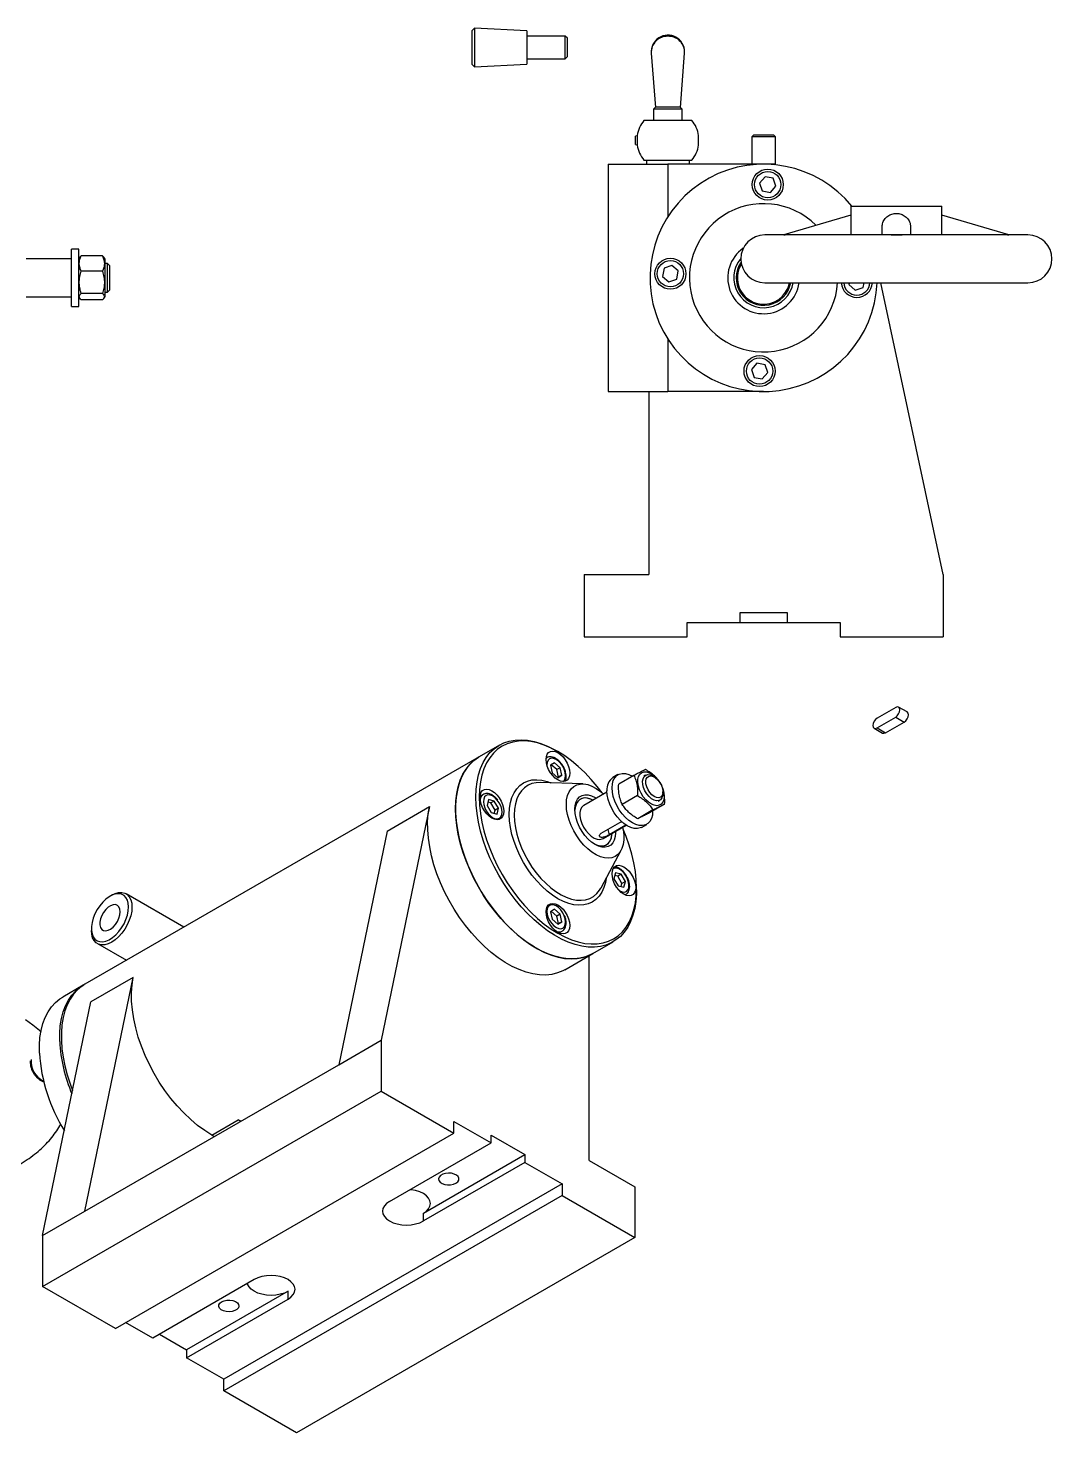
# Model space of a CAD drawing. Header units: millimetres. Extents: x 0 to 1189, y 0 to 841.
# Drawn here: x 615.9 to 829.8, y 183.9 to 477.4 of the extents above; entities that cross this region are included whole.
import ezdxf

# ---------------------------------------------------------------- set-up
doc = ezdxf.new("R2010")
doc.units = ezdxf.units.MM

msp = doc.modelspace()

# ---------------------------------------------------------------- linework, layer by layer
at = {"color": 7, "linetype": 'Continuous', "lineweight": 25}
for p, q in [((709.14, 477.44), (708.67, 476.97)), ((708.67, 469.83), (708.67, 476.97)), ((720.09, 476.9), (709.14, 477.44)), ((709.14, 477.44), (709.14, 469.35)), ((720.09, 476.9), (720.09, 469.9)), ((728.12, 475.78), (720.09, 475.78)), ((728.59, 475.31), (728.12, 475.78)), ((728.12, 473.4), (728.12, 475.78)), ((728.12, 471.02), (728.12, 473.4)), ((728.59, 473.4), (728.59, 475.31)), ((728.59, 471.49), (728.59, 473.4)), ((708.67, 469.83), (709.14, 469.35)), ((709.14, 469.35), (720.09, 469.9)), ((720.09, 471.02), (728.12, 471.02)), ((728.12, 471.02), (728.59, 471.49)), ((746.08, 472.2), (746.95, 460.88)), ((752.19, 460.88), (753.06, 472.2)), ((747.07, 461), (746.57, 460.5)), ((747.07, 461), (749.57, 461)), ((749.57, 461), (752.07, 461)), ((752.57, 460.5), (752.07, 461)), ((754.57, 458.16), (744.57, 458.16)), ((746.57, 460.5), (746.57, 458.16)), ((749.57, 460.5), (746.57, 460.5)), ((752.57, 460.5), (749.57, 460.5)), ((752.57, 458.16), (752.57, 460.5)), ((767.48, 455.1), (767.07, 454.69)), ((771.67, 455.1), (767.48, 455.1)), ((772.07, 454.69), (771.67, 455.1)), ((743.15, 454.96), (742.8, 454.87)), ((742.8, 453.14), (742.8, 454.87)), ((742.8, 453.14), (743.15, 453.04)), ((743.15, 455), (743.15, 453)), ((755.99, 454), (755.99, 455)), ((755.99, 453), (755.99, 454)), ((767.07, 454.69), (767.07, 449.1)), ((772.07, 454.69), (767.07, 454.69)), ((772.07, 449.1), (772.07, 454.69)), ((744.57, 449.85), (749.57, 449.85)), ((745.07, 449.85), (745.07, 449)), ((749.57, 449.85), (754.57, 449.85)), ((754.07, 449), (754.07, 449.85)), ((737.07, 449), (737.07, 401.5)), ((737.07, 449), (749.57, 449)), ((749.57, 449), (749.57, 438.06)), ((769.57, 449), (749.57, 449)), ((767.07, 449.1), (767.17, 449)), ((767.07, 449.1), (771.24, 449.1)), ((769.86, 446.39), (768.71, 445.07)), ((771.57, 446.06), (769.86, 446.39)), ((771.24, 449.1), (772.07, 449.1)), ((771.86, 448.89), (772.07, 449.1)), ((768.71, 445.07), (769.28, 443.41)), ((769.28, 443.41), (771, 443.08)), ((771, 443.08), (772.14, 444.4)), ((772.14, 444.4), (771.57, 446.06)), ((787.8, 438.38), (773.79, 434.26)), ((787.8, 440.22), (787.8, 434.22)), ((787.8, 440.22), (806.8, 440.22)), ((806.8, 434.22), (806.8, 440.22)), ((820.82, 434.26), (806.8, 438.38)), ((794.3, 435.75), (794.3, 434.22)), ((800.3, 434.22), (800.3, 435.75)), ((797.41, 434.22), (769.8, 434.22)), ((824.8, 434.22), (797.41, 434.22)), ((624.95, 429.25), (615.45, 429.25)), ((626.45, 431.25), (624.95, 431.25)), ((624.95, 425.25), (624.95, 431.25)), ((626.45, 425.25), (626.45, 431.25)), ((626.69, 429.55), (626.45, 429.14)), ((626.95, 429.88), (626.68, 429.55)), ((631.45, 429.88), (626.95, 429.88)), ((631.71, 429.55), (631.45, 429.88)), ((631.95, 429.14), (631.71, 429.55)), ((631.95, 421.37), (631.95, 429.14)), ((631.45, 426.63), (626.95, 426.63)), ((632.47, 428.25), (631.95, 428.25)), ((632.95, 427.78), (632.47, 428.25)), ((632.47, 422.25), (632.47, 428.25)), ((632.95, 422.73), (632.95, 427.78)), ((748.77, 427.25), (748.44, 425.54)), ((750.42, 427.83), (748.77, 427.25)), ((751.74, 426.68), (750.42, 427.83)), ((751.41, 424.96), (751.74, 426.68)), ((624.95, 419.25), (624.95, 425.25)), ((626.45, 419.25), (626.45, 425.25)), ((748.44, 425.54), (749.76, 424.39)), ((749.76, 424.39), (751.41, 424.96)), ((769.8, 424.22), (824.8, 424.22)), ((787.48, 424.22), (787.4, 423.83)), ((787.4, 423.83), (788.72, 422.68)), ((788.72, 422.68), (790.37, 423.25)), ((790.37, 423.25), (790.56, 424.22)), ((807.07, 363.25), (794.07, 424.22)), ((615.45, 421.25), (624.95, 421.25)), ((626.45, 421.37), (626.69, 420.95)), ((631.45, 422), (626.95, 422)), ((631.45, 420.63), (626.95, 420.63)), ((631.71, 420.95), (631.95, 421.37)), ((631.95, 422.25), (632.47, 422.25)), ((632.47, 422.25), (632.95, 422.73)), ((624.95, 419.25), (626.45, 419.25)), ((749.57, 412.44), (749.57, 401.5)), ((768.15, 407.43), (767, 406.1)), ((767, 406.1), (767.57, 404.45)), ((769.86, 407.09), (768.15, 407.43)), ((769.29, 404.12), (770.43, 405.44)), ((770.43, 405.44), (769.86, 407.09)), ((767.57, 404.45), (769.29, 404.12)), ((737.07, 401.5), (749.57, 401.5)), ((745.57, 401.5), (745.57, 363.25)), ((769.57, 401.5), (749.57, 401.5)), ((732.07, 363.25), (732.07, 350.25)), ((732.07, 363.25), (745.57, 363.25)), ((807.07, 363.25), (807.07, 350.25)), ((774.57, 355.25), (764.57, 355.25)), ((764.57, 355.25), (764.57, 353.25)), ((774.57, 353.25), (774.57, 355.25)), ((753.57, 353.25), (764.57, 353.25)), ((753.57, 350.25), (753.57, 353.25)), ((764.57, 353.25), (774.57, 353.25)), ((774.57, 353.25), (785.57, 353.25)), ((785.57, 353.25), (785.57, 350.25)), ((732.07, 350.25), (753.57, 350.25)), ((785.57, 350.25), (807.07, 350.25)), ((797.16, 335.48), (793.27, 333.24)), ((799.55, 334.52), (797.78, 335.54)), ((793.27, 331.2), (797.16, 333.44)), ((795.03, 330.17), (798.92, 332.42)), ((797.16, 333.44), (798.92, 332.42)), ((792.64, 331.13), (794.41, 330.11)), ((793.27, 331.2), (795.03, 330.17)), ((714.35, 327.61), (710.11, 325.16)), ((726.58, 326.23), (726.23, 326.43)), ((710.11, 325.16), (627.73, 277.6)), ((724.25, 324.96), (724.12, 324.88)), ((724.12, 324.87), (724.21, 324.93)), ((724.21, 324.93), (724.25, 324.96)), ((725.89, 323.92), (725.03, 323.39)), ((725.03, 323.39), (725.37, 321.82)), ((726.38, 322.47), (725.2, 323.49)), ((727.09, 322.88), (725.89, 323.92)), ((725.37, 321.82), (726.57, 320.78)), ((727.09, 322.88), (726.38, 322.47)), ((726.72, 320.9), (726.38, 322.47)), ((726.55, 320.8), (726.72, 320.9)), ((726.57, 320.78), (727.43, 321.31)), ((727.43, 321.31), (726.72, 320.9)), ((727.43, 321.31), (727.09, 322.88)), ((728.11, 320.06), (728.25, 320.4)), ((739.14, 321.42), (738.08, 320.81)), ((742.46, 321.25), (739.28, 319.41)), ((744.9, 321.28), (744.53, 321.07)), ((746.73, 320.94), (746.4, 321.13)), ((710.99, 317.3), (710.33, 316.92)), ((731.79, 319.49), (722.92, 319.78)), ((736.84, 317.78), (732.01, 314.99)), ((748.52, 317.46), (748.52, 317.85)), ((699.73, 314.75), (689.64, 265.9)), ((690.89, 309.64), (699.73, 314.75)), ((712.08, 316.2), (711.78, 314.98)), ((711.78, 314.98), (712.67, 313.48)), ((712.56, 315.5), (711.94, 315.65)), ((713.27, 315.91), (712.08, 316.2)), ((713.27, 315.91), (712.56, 315.5)), ((713.45, 313.99), (712.56, 315.5)), ((714.16, 314.4), (713.27, 315.91)), ((714.16, 314.4), (713.45, 313.99)), ((713.86, 313.19), (714.16, 314.4)), ((743.22, 317.03), (740.04, 315.19)), ((748.89, 315.28), (745.71, 313.45)), ((747.53, 315.87), (747.9, 316.08)), ((712.67, 313.48), (713.86, 313.19)), ((713.29, 313.33), (713.45, 313.99)), ((735.62, 309.17), (739.51, 311.41)), ((746.44, 314.05), (743.25, 312.21)), ((690.89, 309.64), (680.8, 260.8)), ((736.01, 308.06), (740.84, 310.86)), ((737.02, 309.97), (737.3, 308.86)), ((740.8, 310.88), (737.3, 308.86)), ((744.08, 310.41), (745.14, 311.03)), ((735.6, 297.8), (739.79, 305.63)), ((738.6, 300.89), (738.3, 299.68)), ((738.3, 299.68), (739.19, 298.17)), ((739.08, 300.19), (738.46, 300.34)), ((739.78, 300.6), (738.6, 300.89)), ((739.78, 300.6), (739.08, 300.19)), ((739.97, 298.69), (739.08, 300.19)), ((740.68, 299.09), (739.78, 300.6)), ((735.55, 297.71), (735.6, 297.8)), ((739.19, 298.17), (740.38, 297.88)), ((739.8, 298.02), (739.97, 298.69)), ((740.68, 299.09), (739.97, 298.69)), ((740.38, 297.88), (740.68, 299.09)), ((743.02, 297.34), (743.02, 297.75)), ((633.35, 296.22), (632.99, 296.01)), ((648.42, 289.54), (636.35, 296.51)), ((740.77, 296.37), (740.62, 296.3)), ((740.63, 296.29), (740.76, 296.37)), ((725.89, 293.3), (725.03, 292.77)), ((725.03, 292.77), (725.37, 291.19)), ((726.38, 291.85), (725.2, 292.87)), ((725.37, 291.19), (726.57, 290.16)), ((727.09, 292.26), (725.89, 293.3)), ((727.09, 292.26), (726.38, 291.85)), ((726.72, 290.28), (726.38, 291.85)), ((726.57, 290.16), (727.43, 290.69)), ((727.43, 290.69), (726.72, 290.28)), ((727.43, 290.69), (727.09, 292.26)), ((629.1, 289.28), (629.1, 288.87)), ((726.55, 290.18), (726.72, 290.28)), ((726.84, 288.33), (727.5, 288.71)), ((727.54, 288.74), (727.5, 288.71)), ((630.35, 286.12), (636.42, 282.62)), ((733.86, 284.02), (738.1, 286.47)), ((728.03, 280.65), (733.86, 284.02)), ((733.12, 240.8), (733.12, 283.6)), ((627.76, 230.19), (637.86, 279.03)), ((637.86, 279.03), (629.02, 273.93)), ((627.38, 277.4), (623.14, 274.95)), ((618.92, 225.08), (629.02, 273.93)), ((680.8, 260.8), (689.64, 265.9)), ((689.64, 265.9), (689.64, 255.29)), ((627.76, 230.19), (680.8, 260.8)), ((618.92, 214.47), (689.64, 255.29)), ((689.64, 255.29), (704.84, 246.51)), ((654.28, 246.11), (659.76, 249.27)), ((660.3, 248.97), (659.76, 249.27)), ((659.76, 249.27), (660.29, 248.97)), ((704.84, 248.96), (712.62, 244.47)), ((704.84, 246.51), (704.84, 248.96)), ((634.13, 205.69), (704.84, 246.51)), ((654.28, 246.11), (654.81, 245.8)), ((691.4, 232.23), (712.62, 244.47)), ((712.62, 246.1), (719.69, 242.02)), ((712.62, 244.47), (712.62, 246.1)), ((698.47, 229.78), (719.69, 242.02)), ((719.69, 242.02), (719.69, 240.39)), ((733.12, 240.8), (742.67, 235.29)), ((719.69, 240.39), (698.47, 228.14)), ((719.69, 240.39), (727.47, 235.9)), ((727.47, 235.9), (656.75, 195.08)), ((727.47, 235.9), (727.47, 233.45)), ((742.67, 235.29), (742.67, 224.67)), ((727.47, 233.45), (656.75, 192.63)), ((727.47, 233.45), (742.67, 224.67)), ((618.92, 225.08), (627.76, 230.19)), ((698.47, 228.14), (698.47, 229.78)), ((618.92, 225.08), (618.92, 214.47)), ((742.67, 224.67), (671.96, 183.85)), ((634.13, 205.69), (618.92, 214.47)), ((663.12, 215.9), (641.91, 203.65)), ((670.19, 213.45), (648.98, 201.2)), ((648.98, 199.57), (670.19, 211.82)), ((670.19, 211.82), (670.19, 213.45)), ((641.91, 203.65), (636.25, 206.92)), ((643.32, 204.47), (648.98, 201.2)), ((648.98, 201.2), (648.98, 199.57)), ((656.75, 195.08), (648.98, 199.57)), ((656.75, 192.63), (656.75, 195.08)), ((671.96, 183.85), (656.75, 192.63))]:
    msp.add_line(p, q, dxfattribs=at)
at = {"color": 7, "linetype": 'Continuous', "lineweight": 25, "flags": 128}
for points in [[(797.16, 333.44), (797.49, 333.71), (797.78, 334.1), (797.97, 334.54), (798.04, 334.97), (797.97, 335.32), (797.78, 335.54), (797.49, 335.6), (797.16, 335.48)], [(793.27, 333.24), (792.93, 332.96), (792.64, 332.58), (792.45, 332.13), (792.38, 331.71), (792.45, 331.35), (792.64, 331.13), (792.93, 331.08), (793.27, 331.2)], [(798.92, 332.42), (799.26, 332.69), (799.55, 333.08), (799.74, 333.52), (799.81, 333.95), (799.74, 334.3), (799.55, 334.52), (799.55, 334.52)], [(794.41, 330.11), (794.7, 330.06), (795.03, 330.17)], [(709.43, 316.73), (709.5, 318.36), (709.68, 319.91), (709.99, 321.36), (710.42, 322.71), (710.97, 323.94), (711.62, 325.04), (712.39, 326.02), (713.26, 326.85), (714.23, 327.53), (715.28, 328.06), (716.42, 328.44), (717.62, 328.66), (718.9, 328.72), (720.22, 328.62), (721.59, 328.35), (723, 327.93), (724.42, 327.36), (725.87, 326.64), (726.23, 326.43)], [(735.8, 317.64), (734.8, 318.94), (733.53, 320.44), (732.2, 321.84), (730.84, 323.12), (729.44, 324.29), (728.01, 325.33), (726.58, 326.23), (725.15, 326.98), (723.73, 327.59), (722.33, 328.04), (720.96, 328.33), (719.63, 328.46), (718.36, 328.43), (717.15, 328.24), (716.01, 327.89), (714.96, 327.38), (713.99, 326.72), (713.11, 325.91), (712.34, 324.95), (711.68, 323.87), (711.13, 322.65), (710.7, 321.32), (710.39, 319.89), (710.2, 318.35), (710.14, 316.73)], [(724.11, 324.59), (724.17, 325.19), (724.35, 325.69), (724.65, 326.06), (725.04, 326.29), (725.51, 326.36), (726.03, 326.27), (726.58, 326.02), (727.13, 325.63), (727.66, 325.12), (728.12, 324.51), (728.52, 323.83), (728.81, 323.12), (728.99, 322.41), (729.06, 321.74), (728.99, 321.14), (728.81, 320.64), (728.52, 320.27), (728.12, 320.04), (727.66, 319.97), (727.13, 320.06), (726.58, 320.31), (726.03, 320.7), (725.51, 321.21), (725.04, 321.82), (724.65, 322.5), (724.35, 323.21), (724.17, 323.92), (724.11, 324.59)], [(705.19, 314.28), (705.25, 315.92), (705.44, 317.46), (705.75, 318.91), (706.18, 320.26), (706.72, 321.49), (707.38, 322.6), (708.15, 323.57), (709.02, 324.4), (709.98, 325.08), (710.11, 325.16)], [(710.11, 325.16), (709.49, 324.76), (708.57, 324), (707.75, 323.1), (707.04, 322.06), (706.44, 320.89), (705.95, 319.6), (705.58, 318.2), (705.33, 316.7), (705.21, 315.11), (705.21, 313.44), (705.33, 311.71), (705.58, 309.92), (705.95, 308.09), (706.44, 306.24), (707.04, 304.38), (707.75, 302.51), (708.57, 300.67), (709.49, 298.85), (710.5, 297.07), (711.6, 295.35), (712.77, 293.7), (714.01, 292.13), (715.31, 290.65), (716.66, 289.27), (718.05, 288.01), (719.47, 286.87), (720.9, 285.86), (722.35, 284.99), (723.79, 284.27), (725.22, 283.69), (726.62, 283.27), (727.99, 283.01), (729.32, 282.91), (730.59, 282.97), (731.8, 283.19), (732.93, 283.56), (733.86, 284.02)], [(728.12, 320.72), (728.17, 321.27), (728.1, 321.89), (727.89, 322.55), (727.58, 323.19), (727.17, 323.77), (726.7, 324.26), (726.19, 324.61), (725.69, 324.82), (725.22, 324.85), (724.83, 324.72), (724.53, 324.42), (724.34, 323.98), (724.28, 323.43)], [(716.41, 313.11), (716.48, 314.39), (716.67, 315.58), (716.98, 316.66), (717.42, 317.63), (717.97, 318.46), (718.63, 319.15), (719.39, 319.7), (720.24, 320.08), (721.17, 320.31), (722.17, 320.37), (723.22, 320.26), (724.32, 320), (725.12, 319.71)], [(737.9, 318.67), (737.96, 319.49), (738.15, 320.2), (738.46, 320.79), (738.89, 321.25), (739.41, 321.55), (740.02, 321.69), (740.69, 321.66), (741.4, 321.47), (742.14, 321.12), (742.19, 321.09)], [(748.36, 318.8), (748.55, 318.28), (748.72, 317.52), (748.77, 316.81), (748.69, 316.17), (748.49, 315.65), (748.17, 315.25), (747.76, 315.01), (747.26, 314.92), (746.7, 315.01), (746.11, 315.25), (745.52, 315.64), (744.95, 316.17), (744.43, 316.81), (743.99, 317.52), (743.64, 318.28), (743.4, 319.04), (743.29, 319.78), (743.3, 320.46), (743.45, 321.04), (743.71, 321.51), (744.08, 321.83), (744.54, 321.99), (745.07, 321.99), (745.65, 321.83), (746.24, 321.51), (746.82, 321.04), (746.82, 321.04)], [(748.52, 317.46), (748.49, 317.05), (748.33, 316.56), (748.05, 316.19), (747.67, 315.99), (747.21, 315.95), (746.69, 316.09), (746.16, 316.39), (745.65, 316.83), (745.18, 317.39), (744.78, 318.03), (744.49, 318.71), (744.32, 319.39), (744.28, 320.03), (744.37, 320.58), (744.59, 321.01), (744.93, 321.3), (745.35, 321.42), (745.84, 321.37), (746.37, 321.15), (746.4, 321.13)], [(748.43, 318.56), (748.52, 317.96), (748.48, 317.42), (748.31, 316.99), (748.02, 316.7), (747.64, 316.58), (747.19, 316.62), (746.71, 316.83), (746.23, 317.19), (745.78, 317.68), (745.41, 318.25), (745.14, 318.88), (744.98, 319.5), (744.95, 320.07), (745.06, 320.56), (745.29, 320.92), (745.63, 321.13), (746.05, 321.18), (746.52, 321.05), (747, 320.76), (747.47, 320.33), (747.88, 319.8), (748.21, 319.19), (748.43, 318.56)], [(746.82, 321.04), (747.37, 320.46), (747.48, 320.32)], [(712.79, 312.34), (712.24, 312.73), (711.72, 313.25), (711.25, 313.86), (710.86, 314.54), (710.56, 315.25), (710.38, 315.96), (710.32, 316.63), (710.38, 317.23), (710.56, 317.73), (710.86, 318.1), (711.25, 318.33), (711.72, 318.4), (712.24, 318.31), (712.79, 318.06), (713.34, 317.67), (713.87, 317.16), (714.34, 316.55), (714.73, 315.87), (715.02, 315.16), (715.21, 314.45), (715.27, 313.77), (715.21, 313.17), (715.02, 312.68), (714.73, 312.3), (714.34, 312.08), (713.87, 312.01), (713.34, 312.1), (712.79, 312.34)], [(713.44, 316.6), (712.93, 316.96), (712.43, 317.16), (711.97, 317.2), (711.57, 317.06), (711.27, 316.76), (711.08, 316.32), (711.03, 315.77), (711.1, 315.15), (711.3, 314.5), (711.62, 313.85), (712.03, 313.27), (712.5, 312.78), (713.01, 312.43), (713.51, 312.22), (713.97, 312.19), (714.37, 312.33), (714.67, 312.62), (714.86, 313.06), (714.91, 313.61), (714.84, 314.23), (714.64, 314.89), (714.32, 315.53), (713.91, 316.11), (713.44, 316.6)], [(722.92, 319.78), (722.06, 319.74), (721.16, 319.55), (720.34, 319.2), (719.61, 318.7), (718.97, 318.05), (718.43, 317.27), (718.01, 316.36), (717.7, 315.33), (717.52, 314.2), (717.45, 312.98)], [(728.35, 315.2), (728.41, 316.18), (728.6, 317.06), (728.92, 317.82), (729.35, 318.46), (729.88, 318.95), (730.52, 319.29), (731.23, 319.46), (732.01, 319.48), (732.84, 319.33), (733.7, 319.01), (734.58, 318.54), (735.45, 317.93), (736.11, 317.36)], [(730.12, 314.18), (730.18, 315), (730.37, 315.71), (730.69, 316.3), (731.11, 316.76), (731.63, 317.06), (732.24, 317.2), (732.91, 317.17), (733.62, 316.98), (734.36, 316.63), (734.6, 316.49)], [(744.08, 310.41), (743.8, 310.28), (743.2, 310.14), (742.53, 310.17), (741.81, 310.36), (741.08, 310.71), (740.34, 311.21), (739.63, 311.84), (738.96, 312.59), (738.35, 313.43), (737.83, 314.34), (737.4, 315.28), (737.09, 316.24), (736.9, 317.17), (736.83, 318.06)], [(746.38, 313.84), (746.38, 313.77), (746.32, 312.96), (746.12, 312.25), (745.81, 311.65), (745.39, 311.2), (744.87, 310.9), (744.26, 310.76), (743.59, 310.78), (742.87, 310.97), (742.14, 311.32), (741.4, 311.82), (740.69, 312.46), (740.02, 313.2), (739.41, 314.04), (738.89, 314.95), (738.46, 315.89), (738.15, 316.85), (737.96, 317.78), (737.9, 318.67)], [(728.03, 280.65), (727.61, 280.43), (726.49, 279.97), (725.3, 279.68), (724.04, 279.55), (722.71, 279.58), (721.34, 279.78), (719.93, 280.15), (718.49, 280.67), (717.03, 281.35), (715.56, 282.18), (714.1, 283.16), (712.66, 284.27), (711.24, 285.51), (709.86, 286.88), (708.52, 288.35), (707.25, 289.92), (706.04, 291.57), (704.91, 293.3), (703.87, 295.09), (702.91, 296.93), (702.06, 298.8), (701.32, 300.69), (700.69, 302.58), (700.18, 304.46), (699.79, 306.32), (699.52, 308.13), (699.38, 309.9), (699.37, 311.6), (699.48, 313.22), (699.73, 314.75)], [(733.86, 284.02), (733.47, 283.81), (732.38, 283.36), (731.2, 283.06), (729.96, 282.92), (728.66, 282.94), (727.31, 283.12), (725.92, 283.46), (724.51, 283.96), (723.07, 284.61), (721.62, 285.41), (720.18, 286.35), (718.75, 287.42), (717.35, 288.63), (715.98, 289.95), (714.65, 291.38), (713.38, 292.9), (712.17, 294.52), (711.04, 296.2), (709.98, 297.95), (709.02, 299.75), (708.15, 301.59), (707.38, 303.44), (706.72, 305.31), (706.18, 307.17), (705.75, 309.01), (705.44, 310.82), (705.25, 312.58), (705.19, 314.28)], [(743.02, 297.34), (743.01, 296.52), (742.88, 294.93), (742.63, 293.43), (742.27, 292.03), (741.78, 290.74), (741.18, 289.57), (740.46, 288.53), (739.64, 287.63), (738.72, 286.87), (737.71, 286.26), (736.62, 285.8), (735.45, 285.51), (734.2, 285.37), (732.9, 285.39), (731.56, 285.57), (730.17, 285.91), (728.75, 286.41), (727.31, 287.06), (725.87, 287.86), (724.42, 288.8), (723, 289.87), (721.59, 291.08), (720.22, 292.4), (718.9, 293.83), (717.62, 295.35), (716.42, 296.97), (715.28, 298.65), (714.23, 300.4), (713.26, 302.2), (712.39, 304.04), (711.62, 305.89), (710.97, 307.76), (710.42, 309.62), (709.99, 311.46), (709.68, 313.27), (709.5, 315.03), (709.43, 316.73), (709.43, 316.73)], [(710.14, 316.73), (710.2, 315.04), (710.39, 313.29), (710.7, 311.5), (711.13, 309.67), (711.68, 307.82), (712.34, 305.97), (713.11, 304.13), (713.99, 302.31), (714.96, 300.53), (716.01, 298.8), (717.15, 297.14), (718.36, 295.55), (719.63, 294.05), (720.96, 292.65), (722.33, 291.36), (723.73, 290.19), (725.15, 289.16), (726.58, 288.26), (728.01, 287.5), (729.44, 286.9), (730.84, 286.45), (732.2, 286.16), (733.53, 286.03), (734.8, 286.06), (736.01, 286.25), (737.15, 286.6), (738.21, 287.11), (739.18, 287.77), (740.05, 288.58), (740.82, 289.53), (741.48, 290.62), (742.03, 291.83), (742.46, 293.16), (742.77, 294.6), (742.96, 296.13), (743.02, 297.75), (742.96, 299.44), (742.77, 301.19), (742.46, 302.99), (742.03, 304.82), (741.48, 306.66), (740.82, 308.52), (740.2, 310.03)], [(740.11, 310.43), (740.23, 309.86), (740.35, 308.78), (740.35, 307.77), (740.23, 306.84), (739.97, 306.01), (739.6, 305.31), (739.12, 304.74), (738.53, 304.33), (737.86, 304.07), (737.11, 303.97), (736.3, 304.04), (735.45, 304.28), (734.58, 304.67), (733.7, 305.21), (732.84, 305.9), (732.01, 306.7), (731.23, 307.62), (730.52, 308.62), (729.88, 309.69), (729.35, 310.8), (728.92, 311.93), (728.6, 313.06), (728.41, 314.16), (728.35, 315.2), (728.35, 315.2)], [(733.89, 316.08), (733.48, 316.28), (732.8, 316.49), (732.16, 316.55), (731.58, 316.44), (731.08, 316.17), (730.67, 315.76), (730.37, 315.21), (730.18, 314.54), (730.12, 313.97)], [(733.89, 316.08), (733.61, 316.23), (732.92, 316.47), (732.27, 316.55), (731.68, 316.47), (731.16, 316.23), (730.73, 315.84), (730.41, 315.31), (730.2, 314.66), (730.12, 313.97)], [(738.6, 309.56), (738.6, 309.28), (738.54, 308.47), (738.35, 307.76), (738.03, 307.16), (737.61, 306.71), (737.09, 306.41), (736.48, 306.27), (735.81, 306.29), (735.1, 306.48), (734.36, 306.83), (733.62, 307.33), (732.91, 307.97), (732.24, 308.71), (731.63, 309.55), (731.11, 310.46), (730.69, 311.4), (730.37, 312.36), (730.18, 313.29), (730.12, 314.18)], [(732.01, 314.99), (731.95, 314.96), (731.58, 314.61), (731.32, 314.11), (731.19, 313.5), (731.2, 312.79), (731.33, 312.02)], [(736.65, 299.75), (736.5, 298.91), (736.18, 297.82), (735.74, 296.86), (735.19, 296.02), (734.53, 295.33), (733.77, 294.79), (732.92, 294.4), (731.99, 294.18), (730.99, 294.12), (729.94, 294.22), (728.84, 294.49), (727.72, 294.92), (726.58, 295.5), (725.44, 296.23), (724.32, 297.1), (723.22, 298.1), (722.17, 299.21), (721.17, 300.42), (720.24, 301.72), (719.39, 303.09), (718.63, 304.51), (717.97, 305.97), (717.42, 307.44), (716.98, 308.91), (716.67, 310.35), (716.48, 311.76), (716.41, 313.11)], [(717.45, 312.98), (717.52, 311.69), (717.7, 310.34), (718.01, 308.96), (718.43, 307.56), (718.97, 306.15), (719.61, 304.77), (720.34, 303.42), (721.16, 302.12), (722.06, 300.89), (723.03, 299.75), (724.04, 298.71), (725.09, 297.78), (726.17, 296.98), (727.26, 296.32), (728.34, 295.8), (729.41, 295.43), (730.44, 295.22), (731.43, 295.17), (732.36, 295.28), (733.23, 295.55), (734.01, 295.98), (734.69, 296.55), (735.28, 297.27), (735.55, 297.71)], [(731.33, 312.02), (731.59, 311.23), (731.96, 310.46), (732.43, 309.73), (732.97, 309.09), (733.56, 308.56), (734.17, 308.18), (734.77, 307.94), (735.34, 307.88), (735.84, 307.98), (736.01, 308.06)], [(734.18, 306.94), (734.18, 306.94), (734.87, 306.65), (735.53, 306.52), (736.15, 306.54), (736.69, 306.73), (737.15, 307.07), (737.51, 307.56), (737.76, 308.17), (737.88, 308.89), (737.89, 309.15)], [(734.18, 306.94), (734.75, 306.69), (735.42, 306.53), (736.05, 306.53), (736.6, 306.69), (737.08, 307), (737.46, 307.46), (737.72, 308.05), (737.87, 308.76), (737.89, 309.15)], [(740.37, 302.14), (740.92, 301.75), (741.44, 301.24), (741.91, 300.63), (742.31, 299.95), (742.6, 299.24), (742.78, 298.53), (742.85, 297.85), (742.78, 297.25), (742.6, 296.76), (742.31, 296.38), (741.91, 296.16), (741.44, 296.09), (740.92, 296.18), (740.37, 296.42), (739.82, 296.81), (739.3, 297.33), (738.83, 297.94), (738.44, 298.62), (738.14, 299.33), (737.96, 300.04), (737.9, 300.71), (737.96, 301.31), (738.14, 301.81), (738.44, 302.18), (738.83, 302.41), (739.3, 302.48), (739.82, 302.39), (740.37, 302.14)], [(739.45, 297.16), (739.52, 297.12), (740.02, 296.92), (740.49, 296.88), (740.89, 297.02), (741.19, 297.32), (741.37, 297.75), (741.43, 298.3), (741.36, 298.93), (741.15, 299.58), (740.84, 300.22), (740.43, 300.81), (739.95, 301.29), (739.45, 301.65), (738.95, 301.85), (738.48, 301.89), (738.12, 301.77)], [(636.88, 293.77), (636.82, 294.53), (636.63, 295.2), (636.33, 295.75), (635.92, 296.17), (635.42, 296.43), (634.84, 296.54), (634.2, 296.49), (633.52, 296.27), (632.82, 295.91), (632.13, 295.4), (631.47, 294.77), (630.85, 294.03), (630.31, 293.22), (629.85, 292.34), (629.49, 291.45), (629.24, 290.55), (629.12, 289.69), (629.12, 288.88), (629.24, 288.16), (629.49, 287.55), (629.85, 287.07), (630.31, 286.72), (630.85, 286.54), (631.47, 286.51), (632.13, 286.64), (632.82, 286.93), (633.52, 287.37), (634.2, 287.94), (634.84, 288.63), (635.42, 289.41), (635.92, 290.26), (636.33, 291.15), (636.63, 292.05), (636.82, 292.93), (636.88, 293.77)], [(633.35, 296.22), (633.35, 296.22), (634.08, 296.57), (634.8, 296.76), (635.47, 296.78), (636.07, 296.64), (636.6, 296.34), (637.02, 295.89), (637.33, 295.29), (637.53, 294.58), (637.59, 293.77)], [(637.59, 293.77), (637.53, 292.88), (637.33, 291.94), (637.02, 290.99), (636.6, 290.04), (636.07, 289.14), (635.47, 288.3), (634.8, 287.55), (634.08, 286.92), (633.35, 286.42), (632.61, 286.07), (631.9, 285.88), (631.23, 285.85), (630.62, 285.99), (630.1, 286.29), (629.67, 286.75), (629.36, 287.34), (629.17, 288.05), (629.1, 288.87), (629.1, 288.87)], [(635.12, 292.75), (635.05, 293.32), (634.85, 293.77), (634.54, 294.09), (634.13, 294.25), (633.65, 294.23), (633.13, 294.04), (632.6, 293.7), (632.09, 293.22), (631.64, 292.63), (631.28, 291.97), (631.02, 291.28), (630.89, 290.61), (630.89, 290), (631.02, 289.48), (631.28, 289.09), (631.64, 288.85), (632.09, 288.78), (632.6, 288.89), (633.13, 289.15), (633.65, 289.57), (634.13, 290.11), (634.54, 290.74), (634.85, 291.41), (635.05, 292.1), (635.12, 292.75)], [(729.06, 289.89), (728.99, 289.29), (728.81, 288.79), (728.52, 288.42), (728.12, 288.19), (727.66, 288.13), (727.13, 288.22), (726.58, 288.46), (726.03, 288.85), (725.51, 289.37), (725.04, 289.98), (724.65, 290.66), (724.35, 291.37), (724.17, 292.08), (724.11, 292.75), (724.17, 293.35), (724.35, 293.85), (724.65, 294.22), (725.04, 294.45), (725.51, 294.51), (726.03, 294.42), (726.58, 294.18), (727.13, 293.79), (727.66, 293.28), (728.12, 292.66), (728.52, 291.98), (728.81, 291.27), (728.99, 290.56), (729.06, 289.89)], [(724.34, 293.36), (724.28, 292.81), (724.36, 292.19), (724.56, 291.53), (724.88, 290.89), (725.29, 290.31), (725.76, 289.82), (726.26, 289.46), (726.77, 289.26), (727.23, 289.23), (727.63, 289.36), (727.93, 289.66), (728.12, 290.1), (728.17, 290.65), (728.1, 291.27), (727.89, 291.93), (727.58, 292.57), (727.17, 293.15), (726.7, 293.64), (726.19, 293.99), (725.69, 294.2), (725.22, 294.23), (724.83, 294.09), (724.53, 293.8), (724.34, 293.36)], [(654.28, 246.11), (652.79, 247.05), (651.31, 248.13), (649.85, 249.36), (648.42, 250.71), (647.05, 252.18), (645.73, 253.75), (644.48, 255.42), (643.3, 257.16), (642.22, 258.98), (641.23, 260.84), (640.34, 262.74), (639.56, 264.66), (638.9, 266.59), (638.36, 268.52), (637.95, 270.41), (637.67, 272.27), (637.51, 274.08), (637.49, 275.81), (637.61, 277.47), (637.86, 279.03)], [(622.48, 265.66), (622.48, 267.33), (622.6, 268.93), (622.84, 270.43), (623.21, 271.83), (623.7, 273.12), (624.3, 274.29), (625.01, 275.33), (625.83, 276.23), (626.75, 276.99), (627.56, 277.5)], [(627.73, 277.6), (627.11, 277.2), (626.19, 276.44), (625.37, 275.54), (624.66, 274.5), (624.06, 273.34), (623.57, 272.05), (623.2, 270.65), (622.95, 269.14), (622.83, 267.55), (622.83, 265.89), (622.95, 264.15), (623.2, 262.36), (623.57, 260.54), (624.06, 258.69), (624.66, 256.82), (625.19, 255.41)], [(618.23, 263.22), (618.23, 264.88), (618.36, 266.48), (618.6, 267.98), (618.97, 269.38), (619.46, 270.67), (620.06, 271.84), (620.77, 272.88), (621.59, 273.78), (622.51, 274.54), (623.14, 274.95)], [(618.6, 267.63), (618.29, 267.93), (616.87, 269.08), (615.32, 270.17)], [(705.28, 236.05), (705.66, 236.35), (705.87, 236.69), (705.89, 237.06), (705.73, 237.41), (705.39, 237.72), (704.91, 237.96), (704.33, 238.11), (703.7, 238.15), (703.08, 238.08), (702.52, 237.91), (702.07, 237.65), (701.77, 237.33), (701.65, 236.97), (701.72, 236.6), (701.98, 236.27), (702.39, 235.99), (702.93, 235.8), (703.54, 235.7), (704.17, 235.71), (704.77, 235.84), (705.28, 236.05)], [(691.4, 232.23), (690.78, 231.79), (690.32, 231.29), (690.03, 230.75), (689.94, 230.18), (690.03, 229.62), (690.32, 229.08), (690.78, 228.58), (691.4, 228.14), (692.16, 227.78), (693.03, 227.52), (693.96, 227.35), (694.94, 227.3), (695.91, 227.35), (696.85, 227.52), (697.72, 227.78), (698.47, 228.14)], [(698.47, 229.78), (699.1, 230.21), (699.56, 230.71), (699.84, 231.25), (699.94, 231.82), (699.84, 232.38), (699.56, 232.92), (699.1, 233.42), (698.47, 233.86), (697.72, 234.22), (696.85, 234.48), (695.91, 234.65), (695.65, 234.68)], [(670.19, 213.45), (669.43, 213.09), (668.57, 212.82), (667.63, 212.66), (666.65, 212.6), (665.68, 212.66), (664.74, 212.82), (663.88, 213.09), (663.12, 213.45), (662.5, 213.89), (662.04, 214.38), (661.75, 214.93), (661.7, 215.08)], [(670.19, 211.82), (670.81, 212.25), (671.27, 212.75), (671.56, 213.29), (671.65, 213.86), (671.56, 214.42), (671.27, 214.96), (670.81, 215.46), (670.19, 215.9), (669.43, 216.26), (668.57, 216.52), (667.63, 216.69), (666.65, 216.74), (665.68, 216.69), (664.74, 216.52), (663.88, 216.26), (663.12, 215.9)], [(656.31, 211.25), (656.82, 211.47), (657.42, 211.59), (658.05, 211.61), (658.67, 211.51), (659.2, 211.32), (659.61, 211.04), (659.87, 210.7), (659.94, 210.34), (659.82, 209.98), (659.53, 209.66), (659.08, 209.4), (658.52, 209.23), (657.9, 209.16), (657.27, 209.2), (656.69, 209.35), (656.2, 209.59), (655.87, 209.9), (655.7, 210.25), (655.73, 210.61), (655.94, 210.96), (656.31, 211.25)]]:
    msp.add_lwpolyline(points, dxfattribs=at)
at = {"color": 7, "linetype": 'Continuous', "lineweight": 25}
for centre, radius in [((770.43, 444.73), 3.25), ((770.43, 444.73), 2.75), ((750.09, 426.11), 3.25), ((750.09, 426.11), 2.75), ((768.72, 405.77), 3.25), ((768.72, 405.77), 2.75)]:
    msp.add_circle(centre, radius, dxfattribs=at)
for centre, radius, start, end in [((749.57, 472.47), 3.5, 0, 184.3895), ((749.45, 472.36), 3.37, 87.9135, 182.6518), ((749.69, 472.36), 3.37, 357.3482, 92.0865), ((749.57, 472.47), 3.5, 355.6105, 0), ((749.57, 454), 6.5, 140.2849, 171.1501), ((749.57, 454), 6.5, 8.8499, 39.7151), ((749.57, 454), 6.5, 188.8499, 219.7151), ((749.57, 454), 6.5, 320.2849, 351.1501), ((769.57, 425.25), 23.75, 39.0742, 357.4874), ((769.57, 425.25), 15.5, 45.1231, 356.1907), ((769.8, 429.22), 5, 90, 270), ((824.8, 429.22), 5, 270, 90), ((769.57, 425.25), 7.5, 124.5798, 352.1083), ((769.57, 425.25), 6.25, 139.7261, 350.5166), ((769.57, 425.25), 5.75, 145.1964, 349.6833), ((769.57, 425.25), 5.5, 147.8835, 260.9542), ((769.57, 425.25), 5.5, 260.9542, 349.2089), ((789.05, 424.4), 3.25, 183.0847, 356.9153), ((789.05, 424.4), 2.75, 183.6463, 356.3537), ((727.03, 320.91), 1.1, 301.8574, 350.0866), ((739.75, 318.39), 2.94, 124.7789, 186.5333), ((711.84, 316.07), 1.5, 124.9149, 174.913), ((726.85, 289.99), 1.43, 243.9205, 296.8706), ((654.61, 267.4), 32.18, 183.0961, 203.255), ((621.17, 261.6), 4.69, 176.0534, 243.7179), ((653.25, 265.52), 35.09, 183.7636, 211.8792)]:
    msp.add_arc(centre, radius, start, end, dxfattribs=at)
for points, knots in [([(794.34, 435.74), (794.34, 436.02), (794.36, 436.64), (794.79, 437.49), (795.48, 438.19), (796.35, 438.64), (796.99, 438.7), (797.3, 438.72)], [0, 0, 0, 0, 0.175197, 0.387559, 0.593474, 0.803597, 1, 1, 1, 1]), ([(797.3, 438.72), (797.64, 438.69), (798.31, 438.63), (799.21, 438.13), (799.88, 437.4), (800.26, 436.55), (800.27, 435.98), (800.27, 435.75)], [0, 0, 0, 0, 0.21347, 0.426927, 0.640373, 0.85019, 1, 1, 1, 1]), ([(773.79, 434.25), (773.81, 434.26), (773.83, 434.26), (773.96, 434.25), (774.04, 434.23), (774.1, 434.22)], [0, 0, 0, 0, 0.46292, 0.667183, 1, 1, 1, 1]), ([(796.21, 434.22), (796.29, 434.24), (796.4, 434.26), (796.66, 434.26), (796.91, 434.25), (797.18, 434.25), (797.37, 434.25), (797.5, 434.25), (797.8, 434.26), (798.04, 434.26), (798.32, 434.25), (798.43, 434.23), (798.5, 434.22)], [0, 0, 0, 0, 0.142705, 0.203139, 0.370172, 0.452513, 0.476371, 0.559571, 0.582273, 0.799692, 0.875873, 1, 1, 1, 1]), ([(820.56, 434.22), (820.62, 434.24), (820.71, 434.26), (820.8, 434.26), (820.81, 434.26), (820.82, 434.25)], [0, 0, 0, 0, 0.44252, 0.629923, 1, 1, 1, 1]), ([(626.95, 426.63), (626.84, 426.91), (626.63, 427.48), (626.55, 428.33), (626.66, 429.13), (626.85, 429.63), (626.95, 429.88)], [0, 0, 0, 0, 0.264605, 0.534947, 0.765343, 1, 1, 1, 1]), ([(631.45, 429.88), (631.55, 429.6), (631.77, 429.03), (631.85, 428.18), (631.73, 427.38), (631.54, 426.88), (631.45, 426.63)], [0, 0, 0, 0, 0.264605, 0.534947, 0.765343, 1, 1, 1, 1]), ([(626.95, 422), (626.84, 422.41), (626.63, 423.22), (626.55, 424.42), (626.66, 425.57), (626.85, 426.28), (626.95, 426.63)], [0, 0, 0, 0, 0.264605, 0.534947, 0.765343, 1, 1, 1, 1]), ([(631.45, 426.63), (631.55, 426.23), (631.77, 425.42), (631.85, 424.21), (631.73, 423.07), (631.54, 422.36), (631.45, 422)], [0, 0, 0, 0, 0.264605, 0.534947, 0.765343, 1, 1, 1, 1]), ([(626.95, 420.63), (626.84, 420.74), (626.64, 420.97), (626.55, 421.32), (626.65, 421.67), (626.85, 421.89), (626.95, 422)], [0, 0, 0, 0, 0.251344, 0.50747, 0.751131, 1, 1, 1, 1]), ([(631.45, 422), (631.55, 421.89), (631.75, 421.66), (631.85, 421.31), (631.75, 420.96), (631.55, 420.74), (631.45, 420.63)], [0, 0, 0, 0, 0.251344, 0.50747, 0.751131, 1, 1, 1, 1]), ([(728.25, 320.4), (728.27, 320.5), (728.33, 320.79), (728.32, 321.32), (728.21, 321.97), (727.98, 322.64), (727.65, 323.28), (727.24, 323.87), (726.76, 324.38), (726.24, 324.78), (725.7, 325.05), (725.18, 325.17), (724.7, 325.14), (724.36, 325.05), (724.22, 324.93), (724.2, 324.91)], [0, 0, 0, 0, 0.048285, 0.13498, 0.222739, 0.310444, 0.397888, 0.485376, 0.573259, 0.661971, 0.751916, 0.833133, 0.910188, 0.984761, 1, 1, 1, 1]), ([(744.91, 322.48), (744.77, 322.42), (744.49, 322.29), (743.91, 322), (743.22, 321.64), (742.72, 321.38), (742.46, 321.25)], [0, 0, 0, 0, 0.264605, 0.534947, 0.765343, 1, 1, 1, 1]), ([(742.46, 321.25), (742.6, 320.92), (742.89, 320.27), (743.14, 319.21), (743.25, 318.11), (743.23, 317.39), (743.22, 317.03)], [0, 0, 0, 0, 0.264605, 0.534947, 0.765343, 1, 1, 1, 1]), ([(748.12, 319.5), (747.93, 319.79), (747.54, 320.37), (746.79, 321.16), (745.9, 321.88), (745.24, 322.28), (744.91, 322.48)], [0, 0, 0, 0, 0.251344, 0.50747, 0.751131, 1, 1, 1, 1]), ([(713.41, 316.78), (713.32, 316.85), (713.06, 317.07), (712.59, 317.33), (712.05, 317.5), (711.55, 317.5), (711.18, 317.43), (711.02, 317.31), (710.98, 317.28)], [0, 0, 0, 0, 0.116476, 0.337759, 0.562111, 0.754878, 0.940116, 1, 1, 1, 1]), ([(740.04, 315.19), (739.9, 315.51), (739.61, 316.17), (739.36, 317.23), (739.25, 318.33), (739.27, 319.05), (739.28, 319.41)], [0, 0, 0, 0, 0.264605, 0.534947, 0.765343, 1, 1, 1, 1]), ([(748.89, 315.28), (748.9, 315.69), (748.91, 316.52), (748.77, 317.65), (748.5, 318.65), (748.25, 319.22), (748.12, 319.5)], [0, 0, 0, 0, 0.264605, 0.534947, 0.765343, 1, 1, 1, 1]), ([(714.04, 316.09), (714, 316.14), (713.84, 316.38), (713.61, 316.6), (713.43, 316.76), (713.41, 316.78)], [0, 0, 0, 0, 0.193608, 0.900185, 1, 1, 1, 1]), ([(743.25, 312.21), (742.92, 312.41), (742.24, 312.83), (741.35, 313.55), (740.61, 314.34), (740.23, 314.91), (740.04, 315.19)], [0, 0, 0, 0, 0.251344, 0.50747, 0.751131, 1, 1, 1, 1]), ([(743.22, 317.03), (743.56, 316.82), (744.24, 316.41), (745.12, 315.69), (745.87, 314.89), (746.25, 314.33), (746.44, 314.05)], [0, 0, 0, 0, 0.251344, 0.50747, 0.751131, 1, 1, 1, 1]), ([(746.44, 314.05), (746.72, 314.2), (747.31, 314.5), (748, 314.86), (748.53, 315.12), (748.77, 315.23), (748.89, 315.28)], [0, 0, 0, 0, 0.264605, 0.534947, 0.765343, 1, 1, 1, 1]), ([(739.51, 311.41), (739.62, 311.46), (739.76, 311.54), (739.94, 311.57), (739.99, 311.57)], [0, 0, 0, 0, 0.730616, 1, 1, 1, 1]), ([(745.71, 313.45), (745.42, 313.3), (744.84, 312.99), (744.14, 312.64), (743.62, 312.38), (743.38, 312.27), (743.25, 312.21)], [0, 0, 0, 0, 0.264605, 0.534947, 0.765343, 1, 1, 1, 1]), ([(737.3, 308.86), (737.19, 308.8), (736.99, 308.68), (736.6, 308.5), (736.21, 308.36), (735.84, 308.29), (735.54, 308.32), (735.33, 308.44), (735.25, 308.63), (735.29, 308.86), (735.44, 309.05), (735.58, 309.14), (735.62, 309.17)], [0, 0, 0, 0, 0.10375, 0.207375, 0.314236, 0.423466, 0.529296, 0.631502, 0.734995, 0.842797, 0.951749, 1, 1, 1, 1]), ([(740.77, 296.39), (740.86, 296.45), (741.09, 296.59), (741.34, 296.95), (741.53, 297.42), (741.6, 297.98), (741.55, 298.61), (741.39, 299.27), (741.12, 299.93), (740.75, 300.55), (740.32, 301.11), (739.82, 301.59), (739.28, 301.94), (738.83, 302.13), (738.58, 302.15), (738.51, 302.16)], [0, 0, 0, 0, 0.053566, 0.128737, 0.205367, 0.286118, 0.37025, 0.455356, 0.540212, 0.624904, 0.709796, 0.795203, 0.881594, 0.969206, 1, 1, 1, 1]), ([(727.55, 288.75), (727.65, 288.83), (727.89, 288.99), (728.13, 289.38), (728.29, 289.88), (728.34, 290.45), (728.26, 291.08), (728.14, 291.6), (728.01, 291.88), (727.97, 291.95)], [0, 0, 0, 0, 0.125129, 0.277754, 0.434932, 0.600712, 0.77246, 0.945325, 1, 1, 1, 1]), ([(616.34, 261.6), (616.33, 261.45), (616.3, 261.11), (616.4, 260.51), (616.6, 259.85), (616.91, 259.2), (617.31, 258.6), (617.78, 258.07), (618.29, 257.65), (618.75, 257.37), (619.04, 257.31), (619.14, 257.28)], [0, 0, 0, 0, 0.089058, 0.209443, 0.330112, 0.450389, 0.570622, 0.69131, 0.813005, 0.936319, 1, 1, 1, 1]), ([(613.96, 239.89), (614.27, 240.07), (615.14, 240.58), (616.5, 241.5), (617.99, 242.67), (619.35, 243.92), (620.57, 245.23), (621.62, 246.61), (622.33, 247.68), (622.63, 248.29), (622.69, 248.41)], [0, 0, 0, 0, 0.080326, 0.229816, 0.379354, 0.528273, 0.675995, 0.821906, 0.965466, 1, 1, 1, 1])]:
    msp.add_open_spline(points, degree=3, knots=knots, dxfattribs=at)

doc.saveas('drawing.dxf')
